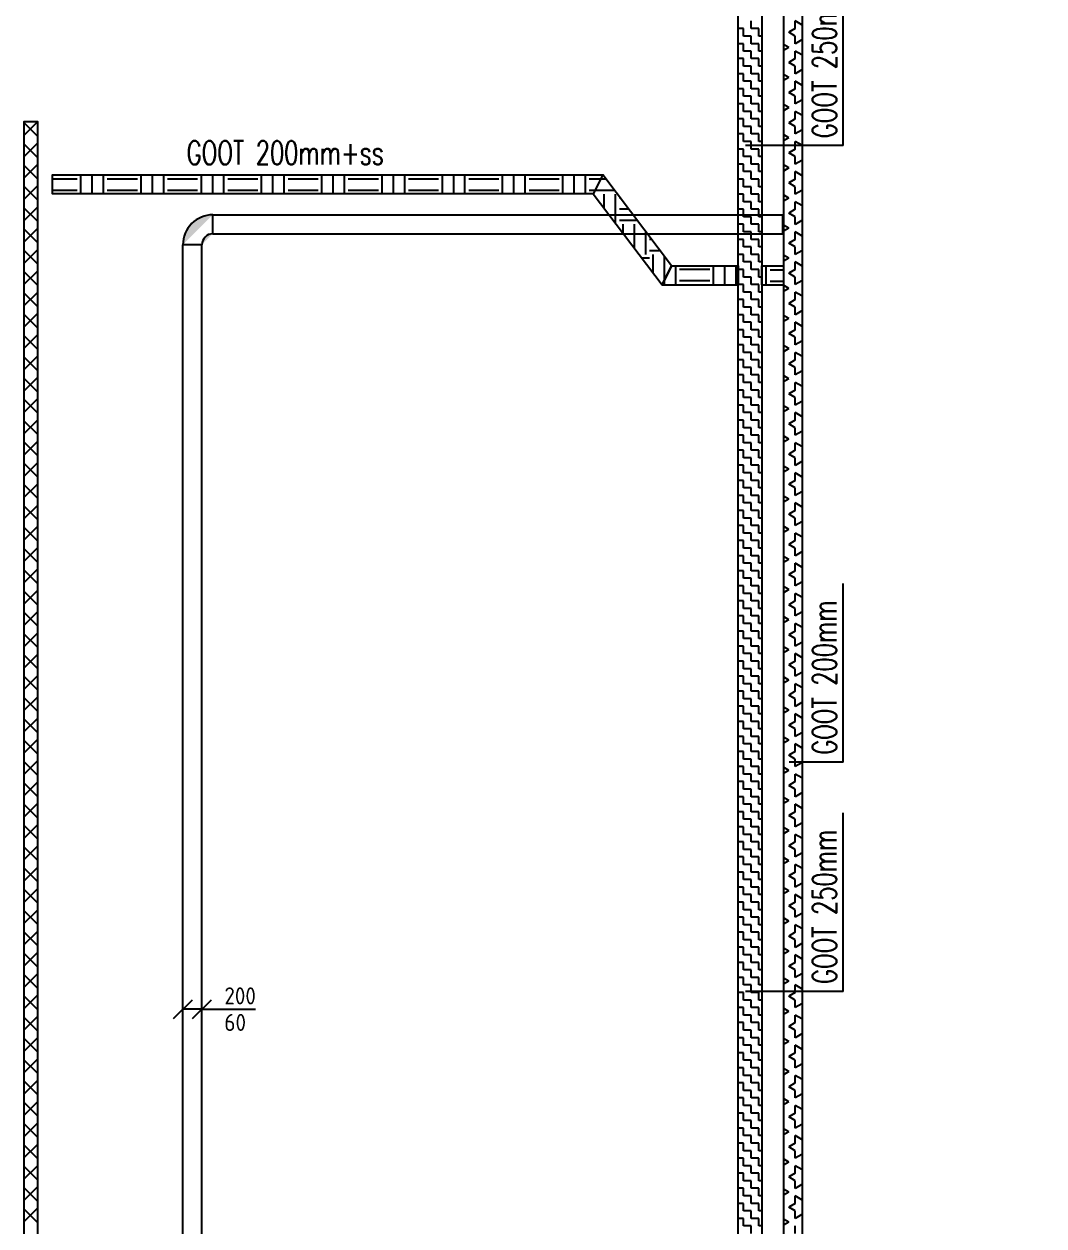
# Model space of a CAD drawing. Header units: millimetres. Extents: x -3262 to 109714, y 0 to 217318.
# Drawn here: x 88216 to 98965, y 175807 to 188475 of the extents above; entities that cross this region are included whole.
import ezdxf

# ---------------------------------------------------------------- set-up
doc = ezdxf.new("R2010")
doc.units = ezdxf.units.MM
doc.header["$LTSCALE"] = 100
for name, color, linetype in [('BL$4----_STEMPEL', 7, 'Continuous'), ('EL6131--_ENERGIEBEDR (1996)', 2, 'Continuous'), ('EL6131--_GEBOUWINST (1996)', 2, 'Continuous'), ('EL6131--_KG_D', 3, 'Continuous'), ('EM6131--_KG', 1, 'Continuous')]:
    doc.layers.add(name, color=color, linetype=linetype)
doc.styles.add('buro-018', font='BUROFONT.shx', dxfattribs={"height": 180})
doc.styles.add('ROMANS', font='ROMANS', dxfattribs={"width": 0.7})
doc.styles.add('STABICAD-018', font='ISOCP.SHX', dxfattribs={"height": 1.8})

# ---------------------------------------------------------------- blocks, each defined once
blk = doc.blocks.new('*X49')
at = {"color": 0}
for p, q in [((19009, 35622), (19149, 35762)), ((19157, 35622), (19017, 35762)), ((19233, 35622), (19373, 35762)), ((19382, 35622), (19242, 35762)), ((19458, 35622), (19598, 35762)), ((19606, 35622), (19466, 35762)), ((19682, 35622), (19822, 35762)), ((19831, 35622), (19691, 35762)), ((19907, 35622), (20047, 35762)), ((20055, 35622), (19915, 35762)), ((20131, 35622), (20271, 35762)), ((20280, 35622), (20140, 35762)), ((20356, 35622), (20496, 35762)), ((20505, 35622), (20365, 35762)), ((20580, 35622), (20720, 35762)), ((20729, 35622), (20589, 35762)), ((20805, 35622), (20945, 35762)), ((20954, 35622), (20814, 35762)), ((21029, 35622), (21169, 35762)), ((21178, 35622), (21038, 35762)), ((21254, 35622), (21394, 35762)), ((21403, 35622), (21263, 35762)), ((21478, 35622), (21618, 35762)), ((21627, 35622), (21487, 35762)), ((21703, 35622), (21843, 35762)), ((21852, 35622), (21712, 35762)), ((21927, 35622), (22067, 35762)), ((22076, 35622), (21936, 35762)), ((22152, 35622), (22292, 35762)), ((22301, 35622), (22161, 35762)), ((22376, 35622), (22516, 35762)), ((22525, 35622), (22385, 35762)), ((22601, 35622), (22741, 35762)), ((22750, 35622), (22610, 35762)), ((22825, 35622), (22965, 35762)), ((22974, 35622), (22834, 35762)), ((23050, 35622), (23190, 35762)), ((23199, 35622), (23059, 35762)), ((23274, 35622), (23414, 35762)), ((23423, 35622), (23283, 35762)), ((23499, 35622), (23639, 35762)), ((23648, 35622), (23508, 35762)), ((23723, 35622), (23863, 35762)), ((23872, 35622), (23732, 35762)), ((23948, 35622), (24088, 35762)), ((24097, 35622), (23957, 35762)), ((24172, 35622), (24312, 35762)), ((24321, 35622), (24181, 35762)), ((24397, 35622), (24537, 35762)), ((24546, 35622), (24406, 35762)), ((24621, 35622), (24761, 35762)), ((24770, 35622), (24630, 35762)), ((24846, 35622), (24986, 35762)), ((24995, 35622), (24855, 35762)), ((25070, 35622), (25210, 35762)), ((25219, 35622), (25079, 35762)), ((25295, 35622), (25435, 35762)), ((25444, 35622), (25304, 35762)), ((25519, 35622), (25659, 35762)), ((25668, 35622), (25528, 35762)), ((25744, 35622), (25884, 35762)), ((25893, 35622), (25753, 35762)), ((25968, 35622), (26108, 35762)), ((26117, 35622), (25977, 35762)), ((26193, 35622), (26333, 35762)), ((26342, 35622), (26202, 35762)), ((26417, 35622), (26557, 35762)), ((26566, 35622), (26426, 35762)), ((26642, 35622), (26782, 35762)), ((26791, 35622), (26651, 35762)), ((26866, 35622), (27006, 35762)), ((27015, 35622), (26875, 35762)), ((27091, 35622), (27231, 35762)), ((27240, 35622), (27100, 35762)), ((27315, 35622), (27455, 35762)), ((27464, 35622), (27324, 35762)), ((27540, 35622), (27680, 35762)), ((27689, 35622), (27549, 35762)), ((27764, 35622), (27904, 35762)), ((27913, 35622), (27773, 35762)), ((27989, 35622), (28129, 35762)), ((28138, 35622), (27998, 35762)), ((28213, 35622), (28353, 35762)), ((28362, 35622), (28222, 35762)), ((28438, 35622), (28578, 35762)), ((28587, 35622), (28447, 35762)), ((28662, 35622), (28802, 35762)), ((28811, 35622), (28671, 35762)), ((28887, 35622), (29027, 35762)), ((29036, 35622), (28896, 35762)), ((29111, 35622), (29251, 35762)), ((29260, 35622), (29120, 35762)), ((29336, 35622), (29476, 35762)), ((29485, 35622), (29345, 35762)), ((29560, 35622), (29700, 35762)), ((29709, 35622), (29569, 35762)), ((29785, 35622), (29925, 35762)), ((29934, 35622), (29794, 35762)), ((30009, 35622), (30149, 35762)), ((30158, 35622), (30018, 35762)), ((30234, 35622), (30374, 35762)), ((30383, 35622), (30243, 35762)), ((30458, 35622), (30598, 35762)), ((30607, 35622), (30467, 35762))]:
    blk.add_line(p, q, dxfattribs=at)
blk = doc.blocks.new('*X54')
at = {"color": 0}
for p, q in [((29850, 27940), (30050, 27940)), ((29885, 27759), (29885, 27900)), ((30004, 27759), (30004, 27900))]:
    blk.add_line(p, q, dxfattribs=at)
blk = doc.blocks.new('*X59')
at = {"color": 0}
for p, q in [((18971, 28178), (19050, 28178)), ((18971, 28099), (18971, 28178)), ((19050, 28178), (19050, 28235)), ((19129, 28178), (19209, 28178)), ((19129, 28099), (19129, 28178)), ((19209, 28178), (19209, 28235)), ((19288, 28178), (19368, 28178)), ((19288, 28099), (19288, 28178)), ((19368, 28178), (19368, 28235)), ((19447, 28178), (19526, 28178)), ((19447, 28099), (19447, 28178)), ((19526, 28178), (19526, 28235)), ((19606, 28178), (19685, 28178)), ((19606, 28099), (19606, 28178)), ((19685, 28178), (19685, 28235)), ((19764, 28178), (19844, 28178)), ((19764, 28099), (19764, 28178)), ((19844, 28178), (19844, 28235)), ((19923, 28178), (20002, 28178)), ((19923, 28099), (19923, 28178)), ((20002, 28178), (20002, 28235)), ((20082, 28178), (20161, 28178)), ((20082, 28099), (20082, 28178)), ((20161, 28178), (20161, 28235)), ((20241, 28178), (20320, 28178)), ((20241, 28099), (20241, 28178)), ((20320, 28178), (20320, 28235)), ((20399, 28178), (20479, 28178)), ((20399, 28099), (20399, 28178)), ((20479, 28178), (20479, 28235)), ((20558, 28178), (20638, 28178)), ((20558, 28099), (20558, 28178)), ((20638, 28178), (20638, 28235)), ((20717, 28178), (20796, 28178)), ((20717, 28099), (20717, 28178)), ((20796, 28178), (20796, 28235)), ((20876, 28178), (20955, 28178)), ((20876, 28099), (20876, 28178)), ((20955, 28178), (20955, 28235)), ((21034, 28178), (21114, 28178)), ((21034, 28099), (21034, 28178)), ((21114, 28178), (21114, 28235)), ((21193, 28178), (21272, 28178)), ((21193, 28099), (21193, 28178)), ((21272, 28178), (21272, 28235)), ((21352, 28178), (21431, 28178)), ((21352, 28099), (21352, 28178)), ((21431, 28178), (21431, 28235)), ((21511, 28178), (21590, 28178)), ((21511, 28099), (21511, 28178)), ((21590, 28178), (21590, 28235)), ((21669, 28178), (21749, 28178)), ((21669, 28099), (21669, 28178)), ((21749, 28178), (21749, 28235)), ((21828, 28178), (21908, 28178)), ((21828, 28099), (21828, 28178)), ((21908, 28178), (21908, 28235)), ((21987, 28178), (22066, 28178)), ((21987, 28099), (21987, 28178)), ((22066, 28178), (22066, 28235)), ((22146, 28178), (22225, 28178)), ((22146, 28099), (22146, 28178)), ((22225, 28178), (22225, 28235)), ((22304, 28178), (22384, 28178)), ((22304, 28099), (22304, 28178)), ((22384, 28178), (22384, 28235)), ((22463, 28178), (22542, 28178)), ((22463, 28099), (22463, 28178)), ((22542, 28178), (22542, 28235)), ((22622, 28178), (22701, 28178)), ((22622, 28099), (22622, 28178)), ((22701, 28178), (22701, 28235)), ((22781, 28178), (22860, 28178)), ((22781, 28099), (22781, 28178)), ((22860, 28178), (22860, 28235)), ((22939, 28178), (23019, 28178)), ((22939, 28099), (22939, 28178)), ((23019, 28178), (23019, 28235)), ((23098, 28178), (23178, 28178)), ((23098, 28099), (23098, 28178)), ((23178, 28178), (23178, 28235)), ((23257, 28178), (23336, 28178)), ((23257, 28099), (23257, 28178)), ((23336, 28178), (23336, 28235)), ((23416, 28178), (23495, 28178)), ((23416, 28099), (23416, 28178)), ((23495, 28178), (23495, 28235)), ((23574, 28178), (23654, 28178)), ((23574, 28099), (23574, 28178)), ((23654, 28178), (23654, 28235)), ((23733, 28178), (23812, 28178)), ((23733, 28099), (23733, 28178)), ((23812, 28178), (23812, 28235)), ((23892, 28178), (23971, 28178)), ((23892, 28099), (23892, 28178)), ((23971, 28178), (23971, 28235)), ((24051, 28178), (24130, 28178)), ((24051, 28099), (24051, 28178)), ((24130, 28178), (24130, 28235)), ((24209, 28178), (24289, 28178)), ((24209, 28099), (24209, 28178)), ((24289, 28178), (24289, 28235)), ((24368, 28178), (24448, 28178)), ((24368, 28099), (24368, 28178)), ((24448, 28178), (24448, 28235)), ((24527, 28178), (24606, 28178)), ((24527, 28099), (24527, 28178)), ((24606, 28178), (24606, 28235)), ((24686, 28178), (24765, 28178)), ((24686, 28099), (24686, 28178)), ((24765, 28178), (24765, 28235)), ((24844, 28178), (24924, 28178)), ((24844, 28099), (24844, 28178)), ((24924, 28178), (24924, 28235)), ((25003, 28178), (25082, 28178)), ((25003, 28099), (25003, 28178)), ((25082, 28178), (25082, 28235)), ((25162, 28178), (25241, 28178)), ((25162, 28099), (25162, 28178)), ((25241, 28178), (25241, 28235)), ((25321, 28178), (25400, 28178)), ((25321, 28099), (25321, 28178)), ((25400, 28178), (25400, 28235)), ((25479, 28178), (25559, 28178)), ((25479, 28099), (25479, 28178)), ((25559, 28178), (25559, 28235)), ((25638, 28178), (25718, 28178)), ((25638, 28099), (25638, 28178)), ((25718, 28178), (25718, 28235)), ((25797, 28178), (25876, 28178)), ((25797, 28099), (25797, 28178)), ((25876, 28178), (25876, 28235)), ((25956, 28178), (26035, 28178)), ((25956, 28099), (25956, 28178)), ((26035, 28178), (26035, 28235)), ((26114, 28178), (26194, 28178)), ((26114, 28099), (26114, 28178)), ((26194, 28178), (26194, 28235)), ((26273, 28178), (26352, 28178)), ((26273, 28099), (26273, 28178)), ((26352, 28178), (26352, 28235)), ((26432, 28178), (26511, 28178)), ((26432, 28099), (26432, 28178)), ((26511, 28178), (26511, 28235)), ((26591, 28178), (26670, 28178)), ((26591, 28099), (26591, 28178)), ((26670, 28178), (26670, 28235)), ((26749, 28178), (26829, 28178)), ((26749, 28099), (26749, 28178)), ((26829, 28178), (26829, 28235)), ((26908, 28178), (26988, 28178)), ((26908, 28099), (26908, 28178)), ((26988, 28178), (26988, 28235)), ((27067, 28178), (27146, 28178)), ((27067, 28099), (27067, 28178)), ((27146, 28178), (27146, 28235)), ((27226, 28178), (27305, 28178)), ((27226, 28099), (27226, 28178)), ((27305, 28178), (27305, 28235)), ((27384, 28178), (27464, 28178)), ((27384, 28099), (27384, 28178)), ((27464, 28178), (27464, 28235)), ((27543, 28178), (27622, 28178)), ((27543, 28099), (27543, 28178)), ((27622, 28178), (27622, 28235)), ((27702, 28178), (27781, 28178)), ((27702, 28099), (27702, 28178)), ((27781, 28178), (27781, 28235)), ((27861, 28178), (27940, 28178)), ((27861, 28099), (27861, 28178)), ((27940, 28178), (27940, 28235)), ((28019, 28178), (28099, 28178)), ((28019, 28099), (28019, 28178)), ((28099, 28178), (28099, 28235)), ((28178, 28178), (28258, 28178)), ((28178, 28099), (28178, 28178)), ((28258, 28178), (28258, 28235)), ((28337, 28178), (28416, 28178)), ((28337, 28099), (28337, 28178)), ((28416, 28178), (28416, 28235)), ((28496, 28178), (28575, 28178)), ((28496, 28099), (28496, 28178)), ((28575, 28178), (28575, 28235)), ((28654, 28178), (28734, 28178)), ((28654, 28099), (28654, 28178)), ((28734, 28178), (28734, 28235)), ((28813, 28178), (28892, 28178)), ((28813, 28099), (28813, 28178)), ((28892, 28178), (28892, 28235)), ((28972, 28178), (29051, 28178)), ((28972, 28099), (28972, 28178)), ((29051, 28178), (29051, 28235)), ((29131, 28178), (29210, 28178)), ((29131, 28099), (29131, 28178)), ((29210, 28178), (29210, 28235)), ((29289, 28178), (29369, 28178)), ((29289, 28099), (29289, 28178)), ((29369, 28178), (29369, 28235)), ((29448, 28178), (29528, 28178)), ((29448, 28099), (29448, 28178)), ((29528, 28178), (29528, 28235)), ((29607, 28178), (29686, 28178)), ((29607, 28099), (29607, 28178)), ((29686, 28178), (29686, 28235)), ((29766, 28178), (29845, 28178)), ((29766, 28099), (29766, 28178)), ((29845, 28178), (29845, 28235)), ((29924, 28178), (30004, 28178)), ((29924, 28099), (29924, 28178)), ((30004, 28178), (30004, 28235)), ((30083, 28178), (30162, 28178)), ((30083, 28099), (30083, 28178)), ((30162, 28178), (30162, 28235)), ((30242, 28178), (30321, 28178)), ((30242, 28099), (30242, 28178)), ((30321, 28178), (30321, 28235)), ((30401, 28178), (30480, 28178)), ((30401, 28099), (30401, 28178)), ((30480, 28178), (30480, 28235)), ((30559, 28178), (30639, 28178)), ((30559, 28099), (30559, 28178)), ((30639, 28178), (30639, 28235)), ((30718, 28178), (30798, 28178)), ((30718, 28099), (30718, 28178)), ((30798, 28178), (30798, 28235)), ((30877, 28178), (30956, 28178)), ((30877, 28099), (30877, 28178)), ((30956, 28178), (30956, 28235)), ((31036, 28178), (31115, 28178)), ((31036, 28099), (31036, 28178)), ((31115, 28178), (31115, 28235)), ((31194, 28178), (31274, 28178)), ((31194, 28099), (31194, 28178)), ((31274, 28178), (31274, 28235)), ((31353, 28178), (31432, 28178)), ((31353, 28099), (31353, 28178)), ((31432, 28178), (31432, 28235)), ((31512, 28178), (31591, 28178)), ((31512, 28099), (31512, 28178)), ((31591, 28178), (31591, 28235)), ((18891, 28099), (18971, 28099)), ((18971, 28019), (19050, 28019)), ((18971, 27985), (18971, 28019)), ((19050, 28099), (19129, 28099)), ((19050, 28019), (19050, 28099)), ((19129, 28019), (19209, 28019)), ((19129, 27985), (19129, 28019)), ((19209, 28099), (19288, 28099)), ((19209, 28019), (19209, 28099)), ((19288, 28019), (19368, 28019)), ((19288, 27985), (19288, 28019)), ((19368, 28099), (19447, 28099)), ((19368, 28019), (19368, 28099)), ((19447, 28019), (19526, 28019)), ((19447, 27985), (19447, 28019)), ((19526, 28099), (19606, 28099)), ((19526, 28019), (19526, 28099)), ((19606, 28019), (19685, 28019)), ((19606, 27985), (19606, 28019)), ((19685, 28099), (19764, 28099)), ((19685, 28019), (19685, 28099)), ((19764, 28019), (19844, 28019)), ((19764, 27985), (19764, 28019)), ((19844, 28099), (19923, 28099)), ((19844, 28019), (19844, 28099)), ((19923, 28019), (20002, 28019)), ((19923, 27985), (19923, 28019)), ((20002, 28099), (20082, 28099)), ((20002, 28019), (20002, 28099)), ((20082, 28019), (20161, 28019)), ((20082, 27985), (20082, 28019)), ((20161, 28099), (20241, 28099)), ((20161, 28019), (20161, 28099)), ((20241, 28019), (20320, 28019)), ((20241, 27985), (20241, 28019)), ((20320, 28099), (20399, 28099)), ((20320, 28019), (20320, 28099)), ((20399, 28019), (20479, 28019)), ((20399, 27985), (20399, 28019)), ((20479, 28099), (20558, 28099)), ((20479, 28019), (20479, 28099)), ((20558, 28019), (20638, 28019)), ((20558, 27985), (20558, 28019)), ((20638, 28099), (20717, 28099)), ((20638, 28019), (20638, 28099)), ((20717, 28019), (20796, 28019)), ((20717, 27985), (20717, 28019)), ((20796, 28099), (20876, 28099)), ((20796, 28019), (20796, 28099)), ((20876, 28019), (20955, 28019)), ((20876, 27985), (20876, 28019)), ((20955, 28099), (21034, 28099)), ((20955, 28019), (20955, 28099)), ((21034, 28019), (21114, 28019)), ((21034, 27985), (21034, 28019)), ((21114, 28099), (21193, 28099)), ((21114, 28019), (21114, 28099)), ((21193, 28019), (21272, 28019)), ((21193, 27985), (21193, 28019)), ((21272, 28099), (21352, 28099)), ((21272, 28019), (21272, 28099)), ((21352, 28019), (21431, 28019)), ((21352, 27985), (21352, 28019)), ((21431, 28099), (21511, 28099)), ((21431, 28019), (21431, 28099)), ((21511, 28019), (21590, 28019)), ((21511, 27985), (21511, 28019)), ((21590, 28099), (21669, 28099)), ((21590, 28019), (21590, 28099)), ((21669, 28019), (21749, 28019)), ((21669, 27985), (21669, 28019)), ((21749, 28099), (21828, 28099)), ((21749, 28019), (21749, 28099)), ((21828, 28019), (21908, 28019)), ((21828, 27985), (21828, 28019)), ((21908, 28099), (21987, 28099)), ((21908, 28019), (21908, 28099)), ((21987, 28019), (22066, 28019)), ((21987, 27985), (21987, 28019)), ((22066, 28099), (22146, 28099)), ((22066, 28019), (22066, 28099)), ((22146, 28019), (22225, 28019)), ((22146, 27985), (22146, 28019)), ((22225, 28099), (22304, 28099)), ((22225, 28019), (22225, 28099)), ((22304, 28019), (22384, 28019)), ((22304, 27985), (22304, 28019)), ((22384, 28099), (22463, 28099)), ((22384, 28019), (22384, 28099)), ((22463, 28019), (22542, 28019)), ((22463, 27985), (22463, 28019)), ((22542, 28099), (22622, 28099)), ((22542, 28019), (22542, 28099)), ((22622, 28019), (22701, 28019)), ((22622, 27985), (22622, 28019)), ((22701, 28099), (22781, 28099)), ((22701, 28019), (22701, 28099)), ((22781, 28019), (22860, 28019)), ((22781, 27985), (22781, 28019)), ((22860, 28099), (22939, 28099)), ((22860, 28019), (22860, 28099)), ((22939, 28019), (23019, 28019)), ((22939, 27985), (22939, 28019)), ((23019, 28099), (23098, 28099)), ((23019, 28019), (23019, 28099)), ((23098, 28019), (23178, 28019)), ((23098, 27985), (23098, 28019)), ((23178, 28099), (23257, 28099)), ((23178, 28019), (23178, 28099)), ((23257, 28019), (23336, 28019)), ((23257, 27985), (23257, 28019)), ((23336, 28099), (23416, 28099)), ((23336, 28019), (23336, 28099)), ((23416, 28019), (23495, 28019)), ((23416, 27985), (23416, 28019)), ((23495, 28099), (23574, 28099)), ((23495, 28019), (23495, 28099)), ((23574, 28019), (23654, 28019)), ((23574, 27985), (23574, 28019)), ((23654, 28099), (23733, 28099)), ((23654, 28019), (23654, 28099)), ((23733, 28019), (23812, 28019)), ((23733, 27985), (23733, 28019)), ((23812, 28099), (23892, 28099)), ((23812, 28019), (23812, 28099)), ((23892, 28019), (23971, 28019)), ((23892, 27985), (23892, 28019)), ((23971, 28099), (24051, 28099)), ((23971, 28019), (23971, 28099)), ((24051, 28019), (24130, 28019)), ((24051, 27985), (24051, 28019)), ((24130, 28099), (24209, 28099)), ((24130, 28019), (24130, 28099)), ((24209, 28019), (24289, 28019)), ((24209, 27985), (24209, 28019)), ((24289, 28099), (24368, 28099)), ((24289, 28019), (24289, 28099)), ((24368, 28019), (24448, 28019)), ((24368, 27985), (24368, 28019)), ((24448, 28099), (24527, 28099)), ((24448, 28019), (24448, 28099)), ((24527, 28019), (24606, 28019)), ((24527, 27985), (24527, 28019)), ((24606, 28099), (24686, 28099)), ((24606, 28019), (24606, 28099)), ((24686, 28019), (24765, 28019)), ((24686, 27985), (24686, 28019)), ((24765, 28099), (24844, 28099)), ((24765, 28019), (24765, 28099)), ((24844, 28019), (24924, 28019)), ((24844, 27985), (24844, 28019)), ((24924, 28099), (25003, 28099)), ((24924, 28019), (24924, 28099)), ((25003, 28019), (25082, 28019)), ((25003, 27985), (25003, 28019)), ((25082, 28099), (25162, 28099)), ((25082, 28019), (25082, 28099)), ((25162, 28019), (25241, 28019)), ((25162, 27985), (25162, 28019)), ((25241, 28099), (25321, 28099)), ((25241, 28019), (25241, 28099)), ((25321, 28019), (25400, 28019)), ((25321, 27985), (25321, 28019)), ((25400, 28099), (25479, 28099)), ((25400, 28019), (25400, 28099)), ((25479, 28019), (25559, 28019)), ((25479, 27985), (25479, 28019)), ((25559, 28099), (25638, 28099)), ((25559, 28019), (25559, 28099)), ((25638, 28019), (25718, 28019)), ((25638, 27985), (25638, 28019)), ((25718, 28099), (25797, 28099)), ((25718, 28019), (25718, 28099)), ((25797, 28019), (25876, 28019)), ((25797, 27985), (25797, 28019)), ((25876, 28099), (25956, 28099)), ((25876, 28019), (25876, 28099)), ((25956, 28019), (26035, 28019)), ((25956, 27985), (25956, 28019)), ((26035, 28099), (26114, 28099)), ((26035, 28019), (26035, 28099)), ((26114, 28019), (26194, 28019)), ((26114, 27985), (26114, 28019)), ((26194, 28099), (26273, 28099)), ((26194, 28019), (26194, 28099)), ((26273, 28019), (26352, 28019)), ((26273, 27985), (26273, 28019)), ((26352, 28099), (26432, 28099)), ((26352, 28019), (26352, 28099)), ((26432, 28019), (26511, 28019)), ((26432, 27985), (26432, 28019)), ((26511, 28099), (26591, 28099)), ((26511, 28019), (26511, 28099)), ((26591, 28019), (26670, 28019)), ((26591, 27985), (26591, 28019)), ((26670, 28099), (26749, 28099)), ((26670, 28019), (26670, 28099)), ((26749, 28019), (26829, 28019)), ((26749, 27985), (26749, 28019)), ((26829, 28099), (26908, 28099)), ((26829, 28019), (26829, 28099)), ((26908, 28019), (26988, 28019)), ((26908, 27985), (26908, 28019)), ((26988, 28099), (27067, 28099)), ((26988, 28019), (26988, 28099)), ((27067, 28019), (27146, 28019)), ((27067, 27985), (27067, 28019)), ((27146, 28099), (27226, 28099)), ((27146, 28019), (27146, 28099)), ((27226, 28019), (27305, 28019)), ((27226, 27985), (27226, 28019)), ((27305, 28099), (27384, 28099)), ((27305, 28019), (27305, 28099)), ((27384, 28019), (27464, 28019)), ((27384, 27985), (27384, 28019)), ((27464, 28099), (27543, 28099)), ((27464, 28019), (27464, 28099)), ((27543, 28019), (27622, 28019)), ((27543, 27985), (27543, 28019)), ((27622, 28099), (27702, 28099)), ((27622, 28019), (27622, 28099)), ((27702, 28019), (27781, 28019)), ((27702, 27985), (27702, 28019)), ((27781, 28099), (27861, 28099)), ((27781, 28019), (27781, 28099)), ((27861, 28019), (27940, 28019)), ((27861, 27985), (27861, 28019)), ((27940, 28099), (28019, 28099)), ((27940, 28019), (27940, 28099)), ((28019, 28019), (28099, 28019)), ((28019, 27985), (28019, 28019)), ((28099, 28099), (28178, 28099)), ((28099, 28019), (28099, 28099)), ((28178, 28019), (28258, 28019)), ((28178, 27985), (28178, 28019)), ((28258, 28099), (28337, 28099)), ((28258, 28019), (28258, 28099)), ((28337, 28019), (28416, 28019)), ((28337, 27985), (28337, 28019)), ((28416, 28099), (28496, 28099)), ((28416, 28019), (28416, 28099)), ((28496, 28019), (28575, 28019)), ((28496, 27985), (28496, 28019)), ((28575, 28099), (28654, 28099)), ((28575, 28019), (28575, 28099)), ((28654, 28019), (28734, 28019)), ((28654, 27985), (28654, 28019)), ((28734, 28099), (28813, 28099)), ((28734, 28019), (28734, 28099)), ((28813, 28019), (28892, 28019)), ((28813, 27985), (28813, 28019)), ((28892, 28099), (28972, 28099)), ((28892, 28019), (28892, 28099)), ((28972, 28019), (29051, 28019)), ((28972, 27985), (28972, 28019)), ((29051, 28099), (29131, 28099)), ((29051, 28019), (29051, 28099)), ((29131, 28019), (29210, 28019)), ((29131, 27985), (29131, 28019)), ((29210, 28099), (29289, 28099)), ((29210, 28019), (29210, 28099)), ((29289, 28019), (29369, 28019)), ((29289, 27985), (29289, 28019)), ((29369, 28099), (29448, 28099)), ((29369, 28019), (29369, 28099)), ((29448, 28019), (29528, 28019)), ((29448, 27985), (29448, 28019)), ((29528, 28099), (29607, 28099)), ((29528, 28019), (29528, 28099)), ((29607, 28019), (29686, 28019)), ((29607, 27985), (29607, 28019)), ((29686, 28099), (29766, 28099)), ((29686, 28019), (29686, 28099)), ((29766, 28019), (29845, 28019)), ((29766, 27985), (29766, 28019)), ((29845, 28099), (29924, 28099)), ((29845, 28019), (29845, 28099)), ((29924, 28019), (30004, 28019)), ((29924, 27985), (29924, 28019)), ((30004, 28099), (30083, 28099)), ((30004, 28019), (30004, 28099)), ((30083, 28019), (30162, 28019)), ((30083, 27985), (30083, 28019)), ((30162, 28099), (30242, 28099)), ((30162, 28019), (30162, 28099)), ((30242, 28019), (30321, 28019)), ((30242, 27985), (30242, 28019)), ((30321, 28099), (30401, 28099)), ((30321, 28019), (30321, 28099)), ((30401, 28019), (30480, 28019)), ((30401, 27985), (30401, 28019)), ((30480, 28099), (30559, 28099)), ((30480, 28019), (30480, 28099)), ((30559, 28019), (30639, 28019)), ((30559, 27985), (30559, 28019)), ((30639, 28099), (30718, 28099)), ((30639, 28019), (30639, 28099)), ((30718, 28019), (30798, 28019)), ((30718, 27985), (30718, 28019)), ((30798, 28099), (30877, 28099)), ((30798, 28019), (30798, 28099)), ((30877, 28019), (30956, 28019)), ((30877, 27985), (30877, 28019)), ((30956, 28099), (31036, 28099)), ((30956, 28019), (30956, 28099)), ((31036, 28019), (31115, 28019)), ((31036, 27985), (31036, 28019)), ((31115, 28099), (31194, 28099)), ((31115, 28019), (31115, 28099)), ((31194, 28019), (31274, 28019)), ((31194, 27985), (31194, 28019)), ((31274, 28099), (31353, 28099)), ((31274, 28019), (31274, 28099)), ((31353, 28019), (31432, 28019)), ((31353, 27985), (31353, 28019)), ((31432, 28099), (31512, 28099)), ((31432, 28019), (31432, 28099)), ((31512, 28019), (31591, 28019)), ((31512, 27985), (31512, 28019)), ((31591, 28099), (31671, 28099)), ((31591, 28019), (31591, 28099))]:
    blk.add_line(p, q, dxfattribs=at)
blk = doc.blocks.new('*X60')
at = {"color": 0}
for p, q in [((19010, 27703), (18978, 27759)), ((19010, 27703), (19043, 27759)), ((19328, 27703), (19295, 27759)), ((19328, 27703), (19360, 27759)), ((19645, 27703), (19613, 27759)), ((19645, 27703), (19678, 27759)), ((19963, 27703), (19930, 27759)), ((19963, 27703), (19995, 27759)), ((20280, 27703), (20248, 27759)), ((20280, 27703), (20313, 27759)), ((20598, 27703), (20565, 27759)), ((20598, 27703), (20630, 27759)), ((20915, 27703), (20883, 27759)), ((20915, 27703), (20948, 27759)), ((21233, 27703), (21200, 27759)), ((21233, 27703), (21265, 27759)), ((21550, 27703), (21518, 27759)), ((21550, 27703), (21583, 27759)), ((21868, 27703), (21835, 27759)), ((21868, 27703), (21900, 27759)), ((22185, 27703), (22153, 27759)), ((22185, 27703), (22218, 27759)), ((22503, 27703), (22470, 27759)), ((22503, 27703), (22535, 27759)), ((22820, 27703), (22788, 27759)), ((22820, 27703), (22853, 27759)), ((23138, 27703), (23105, 27759)), ((23138, 27703), (23170, 27759)), ((23455, 27703), (23423, 27759)), ((23455, 27703), (23488, 27759)), ((23773, 27703), (23740, 27759)), ((23773, 27703), (23805, 27759)), ((24090, 27703), (24058, 27759)), ((24090, 27703), (24123, 27759)), ((24408, 27703), (24375, 27759)), ((24408, 27703), (24440, 27759)), ((24725, 27703), (24693, 27759)), ((24725, 27703), (24758, 27759)), ((25043, 27703), (25010, 27759)), ((25043, 27703), (25075, 27759)), ((25360, 27703), (25328, 27759)), ((25360, 27703), (25393, 27759)), ((25678, 27703), (25645, 27759)), ((25678, 27703), (25710, 27759)), ((25995, 27703), (25963, 27759)), ((25995, 27703), (26028, 27759)), ((26313, 27703), (26280, 27759)), ((26313, 27703), (26345, 27759)), ((26630, 27703), (26598, 27759)), ((26630, 27703), (26663, 27759)), ((26948, 27703), (26915, 27759)), ((26948, 27703), (26980, 27759)), ((27265, 27703), (27233, 27759)), ((27265, 27703), (27298, 27759)), ((27583, 27703), (27550, 27759)), ((27583, 27703), (27615, 27759)), ((27900, 27703), (27868, 27759)), ((27900, 27703), (27933, 27759)), ((28218, 27703), (28185, 27759)), ((28218, 27703), (28250, 27759)), ((28535, 27703), (28503, 27759)), ((28535, 27703), (28568, 27759)), ((28853, 27703), (28820, 27759)), ((28853, 27703), (28885, 27759)), ((29170, 27703), (29138, 27759)), ((29170, 27703), (29203, 27759)), ((29488, 27703), (29455, 27759)), ((29488, 27703), (29520, 27759)), ((29805, 27703), (29773, 27759)), ((29805, 27703), (29838, 27759)), ((30123, 27703), (30090, 27759)), ((30123, 27703), (30155, 27759)), ((30440, 27703), (30408, 27759)), ((30440, 27703), (30473, 27759)), ((30758, 27703), (30725, 27759)), ((30758, 27703), (30790, 27759)), ((31075, 27703), (31043, 27759)), ((31075, 27703), (31108, 27759)), ((31393, 27703), (31360, 27759)), ((31393, 27703), (31425, 27759)), ((18891, 27634), (18971, 27634)), ((19050, 27634), (19129, 27634)), ((19090, 27565), (19050, 27634)), ((19129, 27634), (19169, 27703)), ((19209, 27634), (19169, 27703)), ((19209, 27634), (19288, 27634)), ((19248, 27565), (19288, 27634)), ((19407, 27565), (19367, 27634)), ((19367, 27634), (19447, 27634)), ((19447, 27634), (19487, 27703)), ((19526, 27634), (19487, 27703)), ((19526, 27634), (19606, 27634)), ((19566, 27565), (19606, 27634)), ((19685, 27634), (19764, 27634)), ((19725, 27565), (19685, 27634)), ((19764, 27634), (19804, 27703)), ((19844, 27634), (19804, 27703)), ((19844, 27634), (19923, 27634)), ((19883, 27565), (19923, 27634)), ((20002, 27634), (20082, 27634)), ((20042, 27565), (20002, 27634)), ((20082, 27634), (20122, 27703)), ((20161, 27634), (20122, 27703)), ((20161, 27634), (20241, 27634)), ((20201, 27565), (20241, 27634)), ((20320, 27634), (20399, 27634)), ((20360, 27565), (20320, 27634)), ((20399, 27634), (20439, 27703)), ((20479, 27634), (20439, 27703)), ((20479, 27634), (20558, 27634)), ((20518, 27565), (20558, 27634)), ((20677, 27565), (20637, 27634)), ((20637, 27634), (20717, 27634)), ((20717, 27634), (20757, 27703)), ((20796, 27634), (20757, 27703)), ((20796, 27634), (20876, 27634)), ((20836, 27565), (20876, 27634)), ((20955, 27634), (21034, 27634)), ((20995, 27565), (20955, 27634)), ((21034, 27634), (21074, 27703)), ((21114, 27634), (21074, 27703)), ((21114, 27634), (21193, 27634)), ((21153, 27565), (21193, 27634)), ((21272, 27634), (21352, 27634)), ((21312, 27565), (21272, 27634)), ((21352, 27634), (21392, 27703)), ((21431, 27634), (21392, 27703)), ((21431, 27634), (21511, 27634)), ((21471, 27565), (21511, 27634)), ((21590, 27634), (21669, 27634)), ((21630, 27565), (21590, 27634)), ((21669, 27634), (21709, 27703)), ((21749, 27634), (21709, 27703)), ((21749, 27634), (21828, 27634)), ((21788, 27565), (21828, 27634)), ((21947, 27565), (21907, 27634)), ((21907, 27634), (21987, 27634)), ((21987, 27634), (22027, 27703)), ((22066, 27634), (22027, 27703)), ((22066, 27634), (22146, 27634)), ((22106, 27565), (22146, 27634)), ((22225, 27634), (22304, 27634)), ((22265, 27565), (22225, 27634)), ((22304, 27634), (22344, 27703)), ((22384, 27634), (22344, 27703)), ((22384, 27634), (22463, 27634)), ((22423, 27565), (22463, 27634)), ((22542, 27634), (22622, 27634)), ((22582, 27565), (22542, 27634)), ((22622, 27634), (22662, 27703)), ((22701, 27634), (22662, 27703)), ((22701, 27634), (22781, 27634)), ((22741, 27565), (22781, 27634)), ((22860, 27634), (22939, 27634)), ((22900, 27565), (22860, 27634)), ((22939, 27634), (22979, 27703)), ((23019, 27634), (22979, 27703)), ((23019, 27634), (23098, 27634)), ((23058, 27565), (23098, 27634)), ((23217, 27565), (23177, 27634)), ((23177, 27634), (23257, 27634)), ((23257, 27634), (23297, 27703)), ((23336, 27634), (23297, 27703)), ((23336, 27634), (23416, 27634)), ((23376, 27565), (23416, 27634)), ((23495, 27634), (23574, 27634)), ((23535, 27565), (23495, 27634)), ((23574, 27634), (23614, 27703)), ((23654, 27634), (23614, 27703)), ((23654, 27634), (23733, 27634)), ((23693, 27565), (23733, 27634)), ((23812, 27634), (23892, 27634)), ((23852, 27565), (23812, 27634)), ((23892, 27634), (23932, 27703)), ((23971, 27634), (23932, 27703)), ((23971, 27634), (24051, 27634)), ((24011, 27565), (24051, 27634)), ((24130, 27634), (24209, 27634)), ((24170, 27565), (24130, 27634)), ((24209, 27634), (24249, 27703)), ((24289, 27634), (24249, 27703)), ((24289, 27634), (24368, 27634)), ((24328, 27565), (24368, 27634)), ((24487, 27565), (24447, 27634)), ((24447, 27634), (24527, 27634)), ((24527, 27634), (24567, 27703)), ((24606, 27634), (24567, 27703)), ((24606, 27634), (24686, 27634)), ((24646, 27565), (24686, 27634)), ((24765, 27634), (24844, 27634)), ((24805, 27565), (24765, 27634)), ((24844, 27634), (24884, 27703)), ((24924, 27634), (24884, 27703)), ((24924, 27634), (25003, 27634)), ((24963, 27565), (25003, 27634)), ((25082, 27634), (25162, 27634)), ((25122, 27565), (25082, 27634)), ((25162, 27634), (25202, 27703)), ((25241, 27634), (25202, 27703)), ((25241, 27634), (25321, 27634)), ((25281, 27565), (25321, 27634)), ((25400, 27634), (25479, 27634)), ((25440, 27565), (25400, 27634)), ((25479, 27634), (25519, 27703)), ((25559, 27634), (25519, 27703)), ((25559, 27634), (25638, 27634)), ((25598, 27565), (25638, 27634)), ((25757, 27565), (25717, 27634)), ((25717, 27634), (25797, 27634)), ((25797, 27634), (25837, 27703)), ((25876, 27634), (25837, 27703)), ((25876, 27634), (25956, 27634)), ((25916, 27565), (25956, 27634)), ((26035, 27634), (26114, 27634)), ((26075, 27565), (26035, 27634)), ((26114, 27634), (26154, 27703)), ((26194, 27634), (26154, 27703)), ((26194, 27634), (26273, 27634)), ((26233, 27565), (26273, 27634)), ((26352, 27634), (26432, 27634)), ((26392, 27565), (26352, 27634)), ((26432, 27634), (26472, 27703)), ((26511, 27634), (26472, 27703)), ((26511, 27634), (26591, 27634)), ((26551, 27565), (26591, 27634)), ((26670, 27634), (26749, 27634)), ((26710, 27565), (26670, 27634)), ((26749, 27634), (26789, 27703)), ((26829, 27634), (26789, 27703)), ((26829, 27634), (26908, 27634)), ((26868, 27565), (26908, 27634)), ((27027, 27565), (26987, 27634)), ((26987, 27634), (27067, 27634)), ((27067, 27634), (27107, 27703)), ((27146, 27634), (27107, 27703)), ((27146, 27634), (27226, 27634)), ((27186, 27565), (27226, 27634)), ((27305, 27634), (27384, 27634)), ((27345, 27565), (27305, 27634)), ((27384, 27634), (27424, 27703)), ((27464, 27634), (27424, 27703)), ((27464, 27634), (27543, 27634)), ((27503, 27565), (27543, 27634)), ((27622, 27634), (27702, 27634)), ((27662, 27565), (27622, 27634)), ((27702, 27634), (27742, 27703)), ((27781, 27634), (27742, 27703)), ((27781, 27634), (27861, 27634)), ((27821, 27565), (27861, 27634)), ((27940, 27634), (28019, 27634)), ((27980, 27565), (27940, 27634)), ((28019, 27634), (28059, 27703)), ((28099, 27634), (28059, 27703)), ((28099, 27634), (28178, 27634)), ((28138, 27565), (28178, 27634)), ((28297, 27565), (28257, 27634)), ((28257, 27634), (28337, 27634)), ((28337, 27634), (28377, 27703)), ((28416, 27634), (28377, 27703)), ((28416, 27634), (28496, 27634)), ((28456, 27565), (28496, 27634)), ((28575, 27634), (28654, 27634)), ((28615, 27565), (28575, 27634)), ((28654, 27634), (28694, 27703)), ((28734, 27634), (28694, 27703)), ((28734, 27634), (28813, 27634)), ((28773, 27565), (28813, 27634)), ((28892, 27634), (28972, 27634)), ((28932, 27565), (28892, 27634)), ((28972, 27634), (29012, 27703)), ((29051, 27634), (29012, 27703)), ((29051, 27634), (29131, 27634)), ((29091, 27565), (29131, 27634)), ((29210, 27634), (29289, 27634)), ((29250, 27565), (29210, 27634)), ((29289, 27634), (29329, 27703)), ((29369, 27634), (29329, 27703)), ((29369, 27634), (29448, 27634)), ((29408, 27565), (29448, 27634)), ((29567, 27565), (29527, 27634)), ((29527, 27634), (29607, 27634)), ((29607, 27634), (29647, 27703)), ((29686, 27634), (29647, 27703)), ((29686, 27634), (29766, 27634)), ((29726, 27565), (29766, 27634)), ((29845, 27634), (29924, 27634)), ((29885, 27565), (29845, 27634)), ((29924, 27634), (29964, 27703)), ((30004, 27634), (29964, 27703)), ((30004, 27634), (30083, 27634)), ((30043, 27565), (30083, 27634)), ((30162, 27634), (30242, 27634)), ((30202, 27565), (30162, 27634)), ((30242, 27634), (30282, 27703)), ((30321, 27634), (30282, 27703)), ((30321, 27634), (30401, 27634)), ((30361, 27565), (30401, 27634)), ((30480, 27634), (30559, 27634)), ((30520, 27565), (30480, 27634)), ((30559, 27634), (30599, 27703)), ((30639, 27634), (30599, 27703)), ((30639, 27634), (30718, 27634)), ((30678, 27565), (30718, 27634)), ((30837, 27565), (30797, 27634)), ((30797, 27634), (30877, 27634)), ((30877, 27634), (30917, 27703)), ((30956, 27634), (30917, 27703)), ((30956, 27634), (31036, 27634)), ((30996, 27565), (31036, 27634)), ((31115, 27634), (31194, 27634)), ((31155, 27565), (31115, 27634)), ((31194, 27634), (31234, 27703)), ((31274, 27634), (31234, 27703)), ((31274, 27634), (31353, 27634)), ((31313, 27565), (31353, 27634)), ((31432, 27634), (31512, 27634)), ((31472, 27565), (31432, 27634)), ((31512, 27634), (31552, 27703)), ((31591, 27634), (31552, 27703)), ((31591, 27634), (31671, 27634)), ((31631, 27565), (31671, 27634)), ((19086, 27559), (19090, 27565)), ((19252, 27559), (19248, 27565)), ((19404, 27559), (19407, 27565)), ((19569, 27559), (19566, 27565)), ((19721, 27559), (19725, 27565)), ((19887, 27559), (19883, 27565)), ((20039, 27559), (20042, 27565)), ((20204, 27559), (20201, 27565)), ((20356, 27559), (20360, 27565)), ((20522, 27559), (20518, 27565)), ((20674, 27559), (20677, 27565)), ((20839, 27559), (20836, 27565)), ((20991, 27559), (20995, 27565)), ((21157, 27559), (21153, 27565)), ((21309, 27559), (21312, 27565)), ((21474, 27559), (21471, 27565)), ((21626, 27559), (21630, 27565)), ((21792, 27559), (21788, 27565)), ((21944, 27559), (21947, 27565)), ((22109, 27559), (22106, 27565)), ((22261, 27559), (22265, 27565)), ((22427, 27559), (22423, 27565)), ((22579, 27559), (22582, 27565)), ((22744, 27559), (22741, 27565)), ((22896, 27559), (22900, 27565)), ((23062, 27559), (23058, 27565)), ((23214, 27559), (23217, 27565)), ((23379, 27559), (23376, 27565)), ((23531, 27559), (23535, 27565)), ((23697, 27559), (23693, 27565)), ((23849, 27559), (23852, 27565)), ((24014, 27559), (24011, 27565)), ((24166, 27559), (24170, 27565)), ((24332, 27559), (24328, 27565)), ((24484, 27559), (24487, 27565)), ((24649, 27559), (24646, 27565)), ((24801, 27559), (24805, 27565)), ((24967, 27559), (24963, 27565)), ((25119, 27559), (25122, 27565)), ((25284, 27559), (25281, 27565)), ((25436, 27559), (25440, 27565)), ((25602, 27559), (25598, 27565)), ((25754, 27559), (25757, 27565)), ((25919, 27559), (25916, 27565)), ((26071, 27559), (26075, 27565)), ((26237, 27559), (26233, 27565)), ((26389, 27559), (26392, 27565)), ((26554, 27559), (26551, 27565)), ((26706, 27559), (26710, 27565)), ((26872, 27559), (26868, 27565)), ((27024, 27559), (27027, 27565)), ((27189, 27559), (27186, 27565)), ((27341, 27559), (27345, 27565)), ((27507, 27559), (27503, 27565)), ((27659, 27559), (27662, 27565)), ((27824, 27559), (27821, 27565)), ((27976, 27559), (27980, 27565)), ((28142, 27559), (28138, 27565)), ((28294, 27559), (28297, 27565)), ((28459, 27559), (28456, 27565)), ((28611, 27559), (28615, 27565)), ((28777, 27559), (28773, 27565)), ((28929, 27559), (28932, 27565)), ((29094, 27559), (29091, 27565)), ((29246, 27559), (29250, 27565)), ((29412, 27559), (29408, 27565)), ((29564, 27559), (29567, 27565)), ((29729, 27559), (29726, 27565)), ((29881, 27559), (29885, 27565)), ((30047, 27559), (30043, 27565)), ((30199, 27559), (30202, 27565)), ((30364, 27559), (30361, 27565)), ((30516, 27559), (30520, 27565)), ((30682, 27559), (30678, 27565)), ((30834, 27559), (30837, 27565)), ((30999, 27559), (30996, 27565)), ((31151, 27559), (31155, 27565)), ((31317, 27559), (31313, 27565)), ((31469, 27559), (31472, 27565)), ((31634, 27559), (31631, 27565))]:
    blk.add_line(p, q, dxfattribs=at)
blk = doc.blocks.new('*X61')
at = {"color": 0}
for p, q in [((29885, 35203), (29885, 35462)), ((30004, 35203), (30004, 35462)), ((29850, 35163), (30050, 35163)), ((29850, 35044), (30050, 35044)), ((29850, 34925), (30050, 34925)), ((29885, 34568), (29885, 34885)), ((30004, 34568), (30004, 34885)), ((29850, 34528), (30050, 34528)), ((29850, 34409), (30050, 34409)), ((29850, 34290), (30050, 34290)), ((29885, 33933), (29885, 34250)), ((30004, 33933), (30004, 34250)), ((29850, 33893), (30050, 33893)), ((29850, 33774), (30050, 33774)), ((29850, 33655), (30050, 33655)), ((29885, 33298), (29885, 33615)), ((30004, 33298), (30004, 33615)), ((29850, 33258), (30050, 33258)), ((29850, 33139), (30050, 33139)), ((29850, 33020), (30050, 33020)), ((29885, 32663), (29885, 32980)), ((30004, 32663), (30004, 32980)), ((29850, 32623), (30050, 32623)), ((29850, 32504), (30050, 32504)), ((29850, 32385), (30050, 32385)), ((29885, 32028), (29885, 32345)), ((30004, 32028), (30004, 32345)), ((29850, 31988), (30050, 31988)), ((29850, 31869), (30050, 31869)), ((29850, 31750), (30050, 31750)), ((29885, 31393), (29885, 31710)), ((30004, 31393), (30004, 31710)), ((29850, 31353), (30050, 31353)), ((29850, 31234), (30050, 31234)), ((29850, 31115), (30050, 31115)), ((29885, 30758), (29885, 31075)), ((30004, 30758), (30004, 31075)), ((29850, 30718), (30050, 30718)), ((29850, 30599), (30050, 30599)), ((29850, 30480), (30050, 30480)), ((29885, 30123), (29885, 30440)), ((30004, 30123), (30004, 30440)), ((29850, 30083), (30050, 30083)), ((29850, 29964), (30050, 29964)), ((29850, 29845), (30050, 29845)), ((29885, 29746), (29885, 29805)), ((30004, 29686), (30004, 29805)), ((29696, 29647), (29845, 29647)), ((29885, 29538), (29885, 29746)), ((30004, 29628), (30004, 29686)), ((29539, 29528), (29845, 29528)), ((29434, 29448), (29528, 29448)), ((29488, 29488), (29488, 29489)), ((29567, 29298), (29567, 29488)), ((29686, 29388), (29686, 29488)), ((29805, 29478), (29805, 29488)), ((29276, 29329), (29528, 29329)), ((29170, 29170), (29170, 29249)), ((29210, 29210), (29450, 29210)), ((29250, 29058), (29250, 29170)), ((29369, 29148), (29369, 29170)), ((28892, 29012), (28943, 29012)), ((28943, 29012), (29188, 29012)), ((29014, 29131), (29210, 29131)), ((28892, 28892), (29091, 28892)), ((28891, 28813), (28892, 28813)), ((28932, 28535), (28932, 28853)), ((29051, 28535), (29051, 28853)), ((28891, 28694), (28892, 28694)), ((28891, 28575), (28892, 28575)), ((28892, 28496), (29091, 28496)), ((28892, 28377), (29091, 28377)), ((28892, 28258), (29091, 28258))]:
    blk.add_line(p, q, dxfattribs=at)
blk = doc.blocks.new('*U162')
at = {"color": 0, "linetype": 'Continuous'}
for p, q in [((0, 100, -2730), (23585, 100, -2730)), ((23585, -100, -2730), (23585, 100, -2730)), ((0, -100, -2730), (23585, -100, -2730))]:
    blk.add_line(p, q, dxfattribs=at)
at = {"layer": 'BL$4----_STEMPEL', "color": 1, "style": 'buro-018'}
for tag in ['CODE', 'POSITIONCODE', 'SECTIONCODE']:
    blk.add_attdef(tag, (89990, 162564, 2730), '', height=1.8, dxfattribs=at)
blk = doc.blocks.new('*U160')
at = {"color": 0, "linetype": 'Continuous'}
for p, q in [((-100, 215, -2730), (100, 215, -2730)), ((-215, 100, -2730), (-215, -100, -2730))]:
    blk.add_line(p, q, dxfattribs=at)
for radius in [115, 315]:
    blk.add_arc((-215, 215, -2730), radius, 270, 0, dxfattribs=at)
at = {"layer": 'BL$4----_STEMPEL', "color": 1, "style": 'buro-018'}
for tag in ['CODE', 'POSITIONCODE', 'SECTIONCODE']:
    blk.add_attdef(tag, (89990, 186364, 2730), '', height=1.8, dxfattribs=at)
blk = doc.blocks.new('*U161')
at = {"color": 0, "linetype": 'Continuous'}
for p, q in [((0, 100, -2730), (6009, 100, -2730)), ((0, -100, -2730), (0, 100, -2730)), ((6009, -100, -2730), (6009, 100, -2730)), ((0, -100, -2730), (6009, -100, -2730))]:
    blk.add_line(p, q, dxfattribs=at)
at = {"layer": 'BL$4----_STEMPEL', "color": 1, "style": 'buro-018'}
for tag in ['CODE', 'POSITIONCODE', 'SECTIONCODE']:
    blk.add_attdef(tag, (90205, 186364, 2730), '', height=1.8, dxfattribs=at)
blk = doc.blocks.new('*U166')
at = {"color": 0, "linetype": 'Continuous'}
for p, q in [((-300, -100, -2730), (-100, 100, -2730)), ((0, 0, -2730), (-200, 0, -2730)), ((-100, -100, -2730), (100, 100, -2730)), ((0, 0, -2730), (137, 0, -2730)), ((137, 0, -2730), (565, 0, -2730))]:
    blk.add_line(p, q, dxfattribs=at)
at = {"color": 0, "linetype": 'Continuous', "style": 'STABICAD-018'}
for s, p in [('200', (237, 50, -2730)), ('60', (237, -230, -2730))]:
    blk.add_text(s, height=180, dxfattribs=at).set_placement(p)
at = {"layer": 'BL$4----_STEMPEL', "color": 1, "style": 'buro-018'}
blk.add_attdef('CODE', (90090, 178092, 2730), '', height=1.8, dxfattribs=at)

msp = doc.modelspace()

# ---------------------------------------------------------------- hatches: boundary and pattern name
at = {"layer": 'EL6131--_ENERGIEBEDR (1996)'}
h = msp.add_hatch(dxfattribs=at)
h.set_pattern_fill('STARS', color=1, scale=25)
edge = h.paths.add_edge_path()
edge.add_line((90205, 186464), (96214, 186464))
edge = h.paths.add_edge_path()
edge.add_line((90205, 186264), (96214, 186264))
edge = h.paths.add_edge_path(flags=16)
edge.add_line((90205, 186264), (90205, 186464))
edge = h.paths.add_edge_path()
edge.add_line((96214, 186264), (96214, 186464))
edge = h.paths.add_edge_path(flags=17)
edge.add_arc((90205, 186149), 115, 90, 180)
edge = h.paths.add_edge_path()
edge.add_arc((90205, 186149), 315, 90, 180)
edge = h.paths.add_edge_path(flags=17)
edge.add_line((90205, 186264), (90205, 186464))
edge = h.paths.add_edge_path(flags=17)
edge.add_line((90090, 186149), (89890, 186149))
edge = h.paths.add_edge_path()
edge.add_line((89890, 162564), (89890, 186149))
edge = h.paths.add_edge_path()
edge.add_line((90090, 162564), (90090, 186149))
edge = h.paths.add_edge_path()
edge.add_line((90090, 162564), (89890, 162564))
edge = h.paths.add_edge_path()
edge.add_line((90090, 186149), (89890, 186149))

# ---------------------------------------------------------------- linework, layer by layer
at = {"layer": 'EL6131--_ENERGIEBEDR (1996)', "color": 1, "linetype": 'Continuous'}
for p, q in [((96850, 187194), (96850, 189076)), ((96850, 187194), (95819, 187194)), ((96850, 180695), (96850, 182577)), ((96850, 180695), (96280, 180695)), ((96850, 178279), (96850, 180161)), ((96850, 178279), (95819, 178279))]:
    msp.add_line(p, q, dxfattribs=at)
at = {"layer": 'EL6131--_ENERGIEBEDR (1996)'}
for p, q in [((95040, 185927), (95743, 185927)), ((95743, 185927), (95743, 185727)), ((95993, 185927), (96219, 185927)), ((95993, 185727), (95993, 185927)), ((96219, 185927), (96219, 185727)), ((94940, 185727), (95743, 185727)), ((95993, 185727), (96219, 185727))]:
    msp.add_line(p, q, dxfattribs=at)
for points in [[(95741, 189374), (94868, 189374), (94868, 189779), (95743, 189779), (95743, 205234), (95863, 205234), (95863, 205234), (95863, 205234), (95863, 191993), (108837, 191993), (108837, 191793), (95993, 191793), (95993, 186686), (95993, 186686), (95993, 169857), (95743, 169857), (95743, 187096), (95743, 189374)], [(95863, 205114), (96219, 205114), (96219, 191997), (96219, 191793), (96219, 190179), (95066, 190179), (95066, 190897), (94762, 190897), (94762, 189929), (96219, 189929), (96219, 183561), (96219, 169857), (96419, 169857), (96419, 186686), (96419, 186686), (96419, 192219), (108837, 192219)]]:
    msp.add_lwpolyline(points, dxfattribs=at)
at = {"layer": 'EL6131--_ENERGIEBEDR (1996)', "color": 2, "linetype": 'Continuous'}
msp.add_lwpolyline([(94215, 186686), (88516, 186686), (88516, 186886), (94315, 186886)], close=True, dxfattribs=at)
msp.add_lwpolyline([(95040, 185927), (94940, 185727), (95040, 185927), (94315, 186886), (94215, 186686), (94940, 185727)], dxfattribs=at)
at = {"layer": 'EL6131--_GEBOUWINST (1996)', "color": 2, "linetype": 'Continuous'}
msp.add_lwpolyline([(88216, 169574), (88216, 187449), (88356, 187449), (88356, 169574)], close=True, dxfattribs=at)

# ---------------------------------------------------------------- block references
at = {"layer": 'EL6131--_ENERGIEBEDR (1996)', "color": 1, "linetype": 'Continuous', "rotation": 90}
for name, p in [('*X60', (123978, 156836)), ('*X59', (123978, 156836)), ('*X61', (123978, 156836)), ('*X54', (123978, 155877))]:
    msp.add_blockref(name, p, dxfattribs=at)
at = {"layer": 'EL6131--_GEBOUWINST (1996)', "color": 1, "linetype": 'Continuous', "rotation": 90}
msp.add_blockref('*X49', (123978, 156836), dxfattribs=at)
at = {"layer": 'EL6131--_KG_D', "linetype": 'Continuous'}
for name, p, rotation in [('*U160', (89990, 186364, 2730), 180), ('*U162', (89990, 162564, 2730), 90.00000000000001)]:
    msp.add_blockref(name, p, dxfattribs=dict(at, rotation=rotation))
msp.add_blockref('*U161', (90205, 186364, 2730), dxfattribs=at)
at = {"layer": 'EM6131--_KG', "linetype": 'Continuous'}
msp.add_blockref('*U166', (90090, 178092, 2730), dxfattribs=at)

# ---------------------------------------------------------------- texts
at = {"layer": 'EL6131--_ENERGIEBEDR (1996)', "color": 1, "linetype": 'Continuous', "style": 'ROMANS', "width": 0.7}
for s, p in [('GOOT 250mm', (96777, 187272)), ('GOOT 200mm', (96777, 180773)), ('GOOT 250mm', (96777, 178357))]:
    msp.add_text(s, height=250, rotation=90, dxfattribs=at).set_placement(p)
msp.add_text('GOOT 200mm+ss', height=250, dxfattribs=at).set_placement((89930, 186993))

doc.saveas('drawing.dxf')
